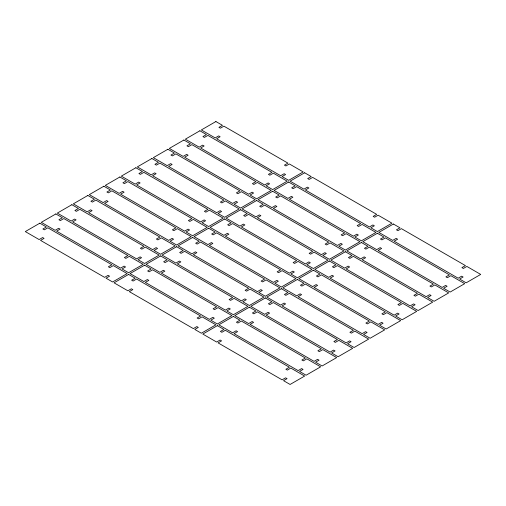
<?xml version="1.0" encoding="UTF-8"?>
<svg xmlns="http://www.w3.org/2000/svg" width="506" height="506" viewBox="0 0 506 506"><rect width="100%" height="100%" fill="white"/><g stroke="black" fill="none" stroke-linecap="round" stroke-linejoin="round"><path stroke-width="0.76" d="M39.847 223.178L25.3 231.577L39.12 239.559L42.612 237.542L44.066 238.383L40.575 240.401L104.597 277.358L108.088 275.346L109.543 276.181L106.051 278.199L112.598 281.981L127.145 273.582L113.325 265.599L109.834 267.617L108.379 266.776L111.87 264.758L47.849 227.801L44.357 229.819L42.902 228.978L46.394 226.96L39.847 223.178M55.856 213.937L41.302 222.343L55.129 230.319L58.62 228.301L60.075 229.142L56.583 231.16L120.599 268.123L124.09 266.105L125.545 266.947L122.054 268.958L128.6 272.74L143.154 264.341L129.327 256.359L125.836 258.376L124.381 257.535L127.873 255.517L63.857 218.56L60.366 220.578L58.911 219.737L62.402 217.719L55.856 213.937M71.858 204.702L57.311 213.102L71.131 221.078L74.622 219.066L76.077 219.901L72.586 221.919L136.601 258.882L140.099 256.865L141.553 257.706L138.056 259.717L144.608 263.5L159.156 255.1L145.336 247.118L141.844 249.135L140.39 248.294L143.881 246.283L79.859 209.32L76.368 211.337L74.913 210.496L78.405 208.478L71.858 204.702M87.861 195.461L73.313 203.861L87.133 211.837L90.625 209.826L92.079 210.66L88.588 212.678L152.61 249.641L156.101 247.624L157.556 248.465L154.064 250.483L160.611 254.259L175.158 245.859L161.338 237.877L157.847 239.895L156.392 239.053L159.883 237.042L95.868 200.079L92.37 202.096L90.916 201.255L94.413 199.237L87.861 195.461M103.869 186.221L89.315 194.62L103.142 202.602L106.633 200.585L108.088 201.426L104.597 203.437L168.612 240.401L172.103 238.383L173.558 239.224L170.067 241.242L176.613 245.018L191.167 236.618L177.34 228.642L173.849 230.654L172.394 229.819L175.886 227.801L111.87 190.838L108.379 192.856L106.924 192.014L110.416 189.997L103.869 186.221M119.871 176.98L105.324 185.379L119.144 193.362L122.635 191.344L124.09 192.185L120.599 194.196L184.614 231.16L188.112 229.142L189.567 229.983L186.075 232.001L192.622 235.777L207.169 227.377L193.349 219.402L189.858 221.413L188.403 220.578L191.894 218.56L127.873 181.597L124.381 183.615L122.926 182.774L126.418 180.762L119.871 176.98M135.874 167.739L121.326 176.139L135.146 184.121L138.638 182.103L140.099 182.944L136.601 184.962L200.623 221.919L204.114 219.901L205.569 220.742L202.077 222.76L208.624 226.543L223.171 218.137L209.351 210.161L205.86 212.178L204.405 211.337L207.896 209.32L143.881 172.356L140.39 174.374L138.929 173.533L142.426 171.521L135.874 167.739M151.882 158.498L137.328 166.898L151.155 174.88L154.646 172.862L156.101 173.703L152.61 175.721L216.625 212.678L220.116 210.66L221.571 211.502L218.08 213.519L224.626 217.302L239.18 208.902L225.353 200.92L221.862 202.938L220.407 202.096L223.899 200.079L159.883 163.122L156.392 165.133L154.937 164.298L158.429 162.281L151.882 158.498M167.884 149.257L153.337 157.657L167.157 165.639L170.648 163.621L172.103 164.463L168.612 166.48L232.633 203.437L236.125 201.426L237.58 202.261L234.088 204.279L240.635 208.061L255.182 199.661L241.362 191.679L237.871 193.697L236.416 192.856L239.907 190.838L175.886 153.881L172.394 155.892L170.939 155.057L174.431 153.04L167.884 149.257M183.887 140.017L169.339 148.416L183.159 156.398L186.657 154.381L188.112 155.222L184.614 157.239L248.636 194.196L252.127 192.185L253.582 193.026L250.09 195.038L256.637 198.82L271.184 190.42L257.364 182.438L253.873 184.456L252.418 183.615L255.91 181.597L191.894 144.64L188.403 146.658L186.948 145.817L190.439 143.799L183.887 140.017M199.895 130.776L185.348 139.182L199.168 147.157L202.659 145.14L204.114 145.981L200.623 147.999L264.638 184.962L268.129 182.944L269.584 183.786L266.093 185.797L272.639 189.579L287.193 181.18L273.366 173.197L269.875 175.215L268.42 174.374L271.912 172.356L207.896 135.399L204.405 137.417L202.95 136.576L206.442 134.558L199.895 130.776M215.898 121.541L201.35 129.941L215.17 137.917L218.662 135.905L220.116 136.74L216.625 138.758L280.647 175.721L284.138 173.703L285.593 174.545L282.101 176.556L288.648 180.338L303.195 171.939L289.375 163.957L285.884 165.974L284.429 165.133L287.92 163.122L223.899 126.158L220.407 128.176L218.953 127.335L222.444 125.317L215.898 121.541M128.6 274.423L114.052 282.822L127.873 290.798L131.364 288.787L132.819 289.622L129.327 291.639L193.349 328.603L196.84 326.585L198.295 327.426L194.804 329.444L201.35 333.22L215.898 324.82L202.077 316.838L198.586 318.856L197.131 318.015L200.623 316.003L136.601 279.04L133.11 281.058L131.655 280.216L135.146 278.199L128.6 274.423M144.608 265.182L130.055 273.582L143.881 281.557L147.373 279.546L148.827 280.387L145.336 282.399L209.351 319.362L212.843 317.344L214.297 318.185L210.806 320.203L217.352 323.979L231.906 315.58L218.08 307.604L214.588 309.615L213.134 308.774L216.625 306.762L152.61 269.799L149.118 271.817L147.663 270.976L151.155 268.958L144.608 265.182M160.611 255.941L146.063 264.341L159.883 272.323L163.375 270.305L164.829 271.146L161.338 273.158L225.353 310.121L228.845 308.103L230.306 308.945L226.808 310.962L233.361 314.738L247.908 306.339L234.088 298.363L230.597 300.374L229.136 299.539L232.633 297.522L168.612 260.558L165.12 262.576L163.666 261.735L167.157 259.717L160.611 255.941M176.613 246.7L162.065 255.1L175.886 263.082L179.377 261.064L180.832 261.906L177.34 263.923L241.362 300.88L244.853 298.863L246.308 299.704L242.817 301.721L249.363 305.498L263.911 297.098L250.09 289.122L246.599 291.133L245.144 290.299L248.636 288.281L184.614 251.318L181.123 253.335L179.668 252.494L183.159 250.483L176.613 246.7M192.622 237.459L178.068 245.859L191.894 253.841L195.386 251.824L196.84 252.665L193.349 254.682L257.364 291.639L260.856 289.622L262.31 290.463L258.819 292.481L265.365 296.263L279.919 287.863L266.093 279.881L262.601 281.899L261.147 281.058L264.638 279.04L200.623 242.077L197.131 244.094L195.677 243.253L199.168 241.242L192.622 237.459M208.624 228.219L194.076 236.618L207.896 244.6L211.388 242.583L212.843 243.424L209.351 245.442L273.366 282.399L276.864 280.387L278.319 281.222L274.821 283.24L281.374 287.022L295.921 278.623L282.101 270.64L278.61 272.658L277.155 271.817L280.647 269.799L216.625 232.842L213.134 234.854L211.679 234.019L215.17 232.001L208.624 228.219M224.626 218.978L210.079 227.377L223.899 235.36L227.39 233.342L228.845 234.183L225.353 236.201L289.375 273.158L292.866 271.146L294.321 271.981L290.83 273.999L297.376 277.781L311.924 269.382L298.104 261.4L294.612 263.417L293.157 262.576L296.649 260.558L232.633 223.601L229.136 225.613L227.681 224.778L231.179 222.76L224.626 218.978M240.635 209.737L226.081 218.137L239.907 226.119L243.399 224.101L244.853 224.942L241.362 226.96L305.377 263.923L308.869 261.906L310.323 262.747L306.832 264.758L313.378 268.541L327.932 260.141L314.106 252.159L310.614 254.176L309.16 253.335L312.651 251.318L248.636 214.361L245.144 216.378L243.69 215.537L247.181 213.519L240.635 209.737M256.637 200.502L242.089 208.902L255.91 216.878L259.401 214.867L260.856 215.701L257.364 217.719L321.386 254.682L324.877 252.665L326.332 253.506L322.841 255.517L329.387 259.3L343.935 250.9L330.114 242.918L326.623 244.936L325.168 244.094L328.66 242.077L264.638 205.12L261.147 207.137L259.692 206.296L263.183 204.279L256.637 200.502M272.639 191.262L258.092 199.661L271.912 207.637L275.403 205.626L276.864 206.461L273.366 208.478L337.388 245.442L340.88 243.424L342.334 244.265L338.843 246.283L345.389 250.059L359.937 241.659L346.117 233.677L342.625 235.695L341.17 234.854L344.662 232.842L280.647 195.879L277.155 197.897L275.694 197.055L279.192 195.038L272.639 191.262M288.648 182.021L274.094 190.42L287.92 198.396L291.412 196.385L292.866 197.226L289.375 199.237L353.39 236.201L356.882 234.183L358.337 235.024L354.845 237.042L361.392 240.818L375.945 232.418L362.119 224.443L358.627 226.454L357.173 225.613L360.664 223.601L296.649 186.638L293.157 188.656L291.703 187.815L295.194 185.797L288.648 182.021M304.65 172.78L290.102 181.18L303.923 189.162L307.414 187.144L308.869 187.985L305.377 189.997L369.399 226.96L372.89 224.942L374.345 225.784L370.854 227.801L377.4 231.577L391.948 223.178L378.127 215.202L374.636 217.213L373.181 216.378L376.673 214.361L312.651 177.397L309.16 179.415L307.705 178.574L311.196 176.556L304.65 172.78M217.352 325.662L202.805 334.061L216.625 342.043L220.116 340.026L221.571 340.867L218.08 342.878L282.101 379.842L285.593 377.824L287.047 378.665L283.556 380.683L290.102 384.459L304.65 376.059L290.83 368.083L287.338 370.095L285.884 369.26L289.375 367.242L225.353 330.279L221.862 332.297L220.407 331.455L223.899 329.444L217.352 325.662M233.361 316.421L218.807 324.82L232.633 332.803L236.125 330.785L237.58 331.626L234.088 333.644L298.104 370.601L301.595 368.583L303.05 369.424L299.558 371.442L306.105 375.224L320.652 366.818L306.832 358.843L303.341 360.86L301.886 360.019L305.377 358.001L241.362 321.038L237.871 323.056L236.416 322.214L239.907 320.203L233.361 316.421M249.363 307.18L234.816 315.58L248.636 323.562L252.127 321.544L253.582 322.385L250.09 324.403L314.106 361.36L317.597 359.342L319.052 360.183L315.561 362.201L322.113 365.983L336.661 357.584L322.841 349.602L319.343 351.619L317.888 350.778L321.386 348.76L257.364 311.804L253.873 313.815L252.418 312.974L255.91 310.962L249.363 307.18M265.365 297.939L250.818 306.339L264.638 314.321L268.129 312.303L269.584 313.144L266.093 315.162L330.114 352.119L333.606 350.108L335.061 350.943L331.569 352.96L338.116 356.743L352.663 348.343L338.843 340.361L335.351 342.379L333.897 341.537L337.388 339.52L273.366 302.563L269.875 304.574L268.42 303.739L271.912 301.721L265.365 297.939M281.374 288.698L266.82 297.098L280.647 305.08L284.138 303.062L285.593 303.904L282.101 305.921L346.117 342.878L349.608 340.867L351.063 341.702L347.571 343.719L354.118 347.502L368.672 339.102L354.845 331.12L351.354 333.138L349.899 332.297L353.39 330.279L289.375 293.322L285.884 295.34L284.429 294.498L287.92 292.481L281.374 288.698M297.376 279.457L282.829 287.863L296.649 295.839L300.14 293.822L301.595 294.663L298.104 296.68L362.119 333.644L365.61 331.626L367.071 332.467L363.574 334.479L370.126 338.261L384.674 329.861L370.854 321.879L367.362 323.897L365.901 323.056L369.399 321.038L305.377 284.081L301.886 286.099L300.431 285.257L303.923 283.24L297.376 279.457M313.378 270.223L298.831 278.623L312.651 286.598L316.142 284.587L317.597 285.422L314.106 287.44L378.127 324.403L381.619 322.385L383.074 323.226L379.582 325.238L386.129 329.02L400.676 320.621L386.856 312.638L383.365 314.656L381.91 313.815L385.401 311.804L321.386 274.84L317.888 276.858L316.433 276.017L319.925 273.999L313.378 270.223M329.387 260.982L314.833 269.382L328.66 277.358L332.151 275.346L333.606 276.181L330.114 278.199L394.13 315.162L397.621 313.144L399.076 313.986L395.584 316.003L402.131 319.779L416.685 311.38L402.858 303.398L399.367 305.415L397.912 304.574L401.403 302.563L337.388 265.599L333.897 267.617L332.442 266.776L335.933 264.758L329.387 260.982M345.389 251.741L330.842 260.141L344.662 268.123L348.153 266.105L349.608 266.947L346.117 268.958L410.132 305.921L413.63 303.904L415.084 304.745L411.587 306.762L418.139 310.539L432.687 302.139L418.867 294.163L415.375 296.174L413.921 295.34L417.412 293.322L353.39 256.359L349.899 258.376L348.444 257.535L351.936 255.517L345.389 251.741M361.392 242.5L346.844 250.9L360.664 258.882L364.156 256.865L365.61 257.706L362.119 259.717L426.141 296.68L429.632 294.663L431.087 295.504L427.595 297.522L434.142 301.298L448.689 292.898L434.869 284.922L431.378 286.934L429.923 286.099L433.414 284.081L369.399 247.118L365.901 249.135L364.447 248.294L367.944 246.283L361.392 242.5M377.4 233.26L362.846 241.659L376.673 249.641L380.164 247.624L381.619 248.465L378.127 250.483L442.143 287.44L445.634 285.422L447.089 286.263L443.598 288.281L450.144 292.063L464.698 283.657L450.871 275.681L447.38 277.699L445.925 276.858L449.417 274.84L385.401 237.877L381.91 239.895L380.455 239.053L383.946 237.042L377.4 233.26M393.402 224.019L378.855 232.418L392.675 240.401L396.166 238.383L397.621 239.224L394.13 241.242L458.151 278.199L461.643 276.181L463.098 277.022L459.606 279.04L466.152 282.822L480.7 274.423L466.88 266.441L463.388 268.458L461.934 267.617L465.425 265.599L401.403 228.642L397.912 230.654L396.457 229.819L399.949 227.801L393.402 224.019"/></g></svg>
